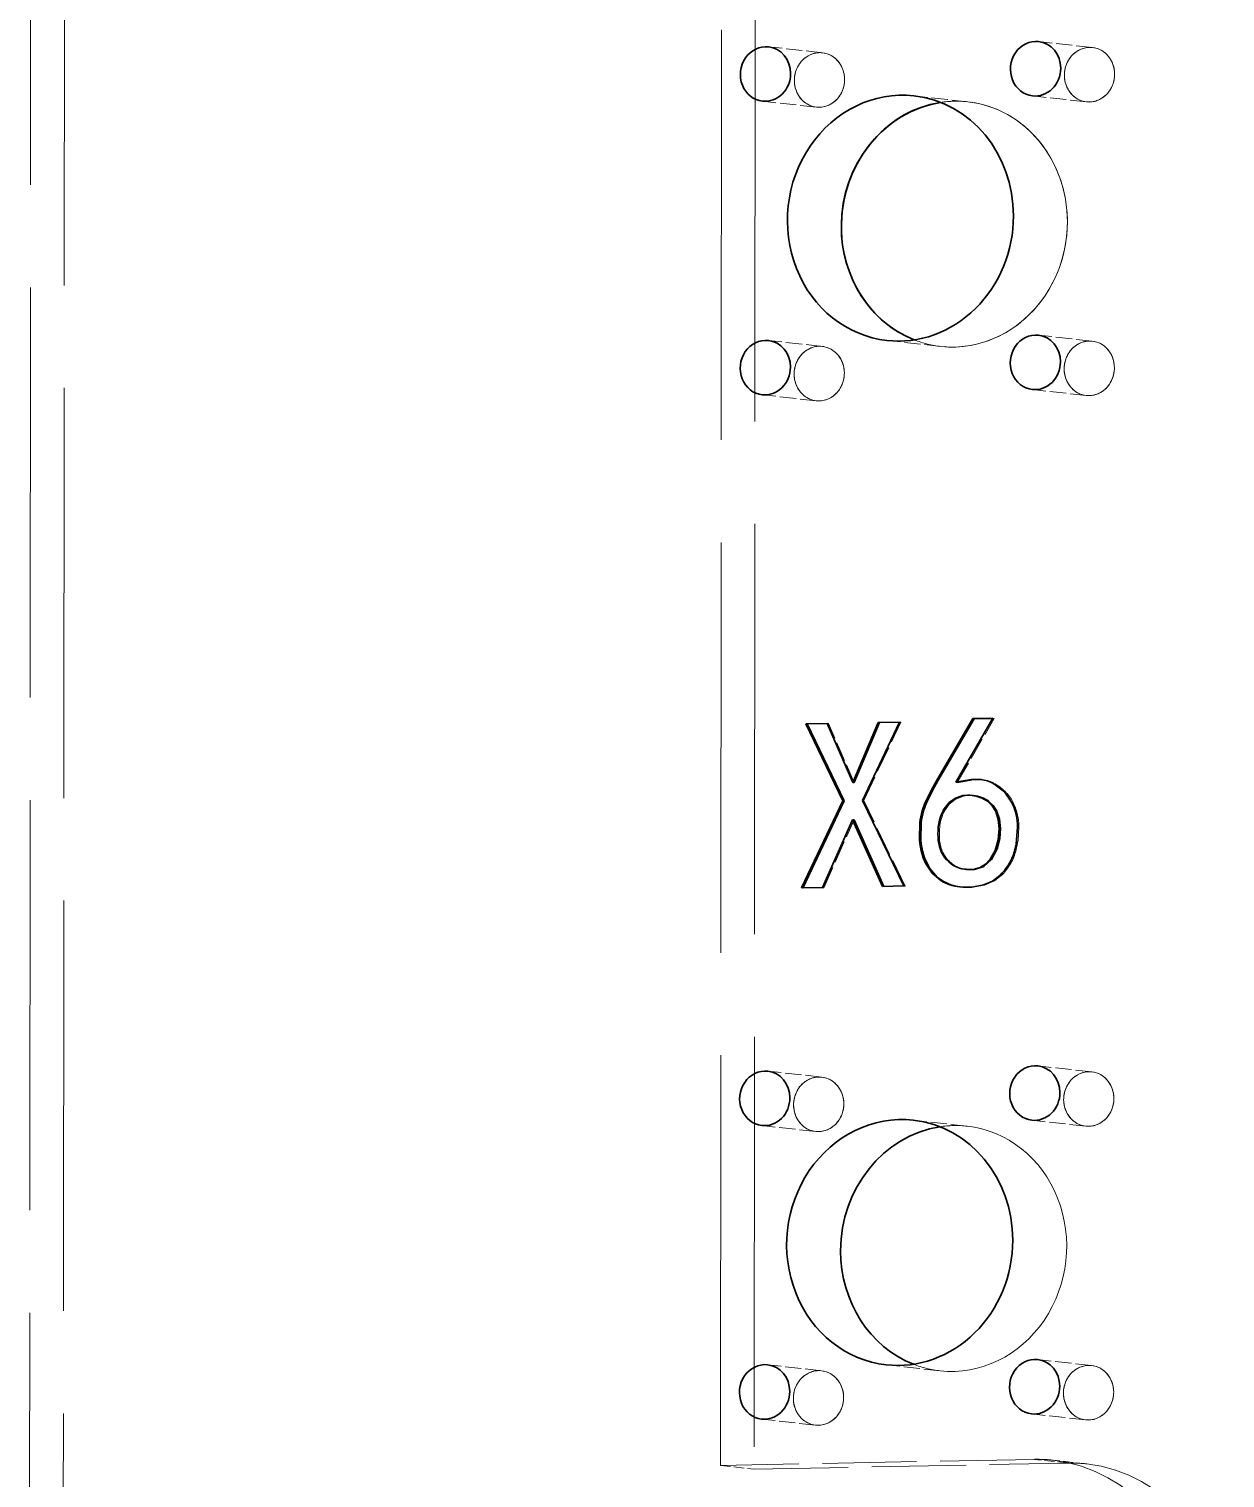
# Model space of a CAD drawing. Header units: millimetres. Extents: x -631 to 3210, y -446 to 2288.
# Drawn here: x 3006.46 to 3041.46, y 1125.84 to 1168.23 of the extents above; entities that cross this region are included whole.
import ezdxf

# ---------------------------------------------------------------- set-up
doc = ezdxf.new("R2010")
doc.units = ezdxf.units.MM
doc.linetypes.add('DASHED', pattern=[15, 12, -3])
doc.layers.get('0').update_dxf_attribs({"lineweight": 18})

msp = doc.modelspace()

# ---------------------------------------------------------------- linework, layer by layer
at = {"color": 7, "linetype": 'DASHED', "lineweight": 13}
for p, q in [((3006.567, 1250.673), (3006.459, 1100.84)), ((3006.567, 1250.673), (3006.459, 1100.84)), ((3007.445, 1100.731), (3007.553, 1250.564)), ((3007.445, 1100.731), (3007.553, 1250.564)), ((3026.692, 1126.208), (3026.722, 1168.86)), ((3026.692, 1126.208), (3026.722, 1168.86)), ((3027.709, 1168.751), (3027.678, 1126.098)), ((3027.709, 1168.751), (3027.678, 1126.098))]:
    msp.add_line(p, q, dxfattribs=at)
at = {"color": 7, "linetype": 'DASHED', "lineweight": 13, "ltscale": 0.039698}
for p, q in [((3029.679, 1167.535), (3028.101, 1167.71)), ((3029.679, 1167.535), (3028.101, 1167.71)), ((3037.581, 1167.69), (3036.003, 1167.864)), ((3037.581, 1167.69), (3036.003, 1167.864)), ((3033.935, 1166.1), (3032.357, 1166.275)), ((3033.935, 1166.1), (3032.357, 1166.275)), ((3037.405, 1166.099), (3035.827, 1166.274)), ((3037.405, 1166.099), (3035.827, 1166.274)), ((3029.503, 1165.945), (3027.925, 1166.119)), ((3029.503, 1165.945), (3027.925, 1166.119)), ((3029.673, 1158.945), (3028.095, 1159.119)), ((3029.673, 1158.945), (3028.095, 1159.119)), ((3033.143, 1158.944), (3031.565, 1159.118)), ((3033.143, 1158.944), (3031.565, 1159.118)), ((3037.575, 1159.099), (3035.997, 1159.274)), ((3037.575, 1159.099), (3035.997, 1159.274)), ((3029.497, 1157.354), (3027.919, 1157.529)), ((3029.497, 1157.354), (3027.919, 1157.529)), ((3037.399, 1157.509), (3035.821, 1157.683)), ((3037.399, 1157.509), (3035.821, 1157.683)), ((3037.56, 1137.723), (3035.981, 1137.898)), ((3037.56, 1137.723), (3035.981, 1137.898)), ((3029.657, 1137.569), (3028.079, 1137.743)), ((3029.657, 1137.569), (3028.079, 1137.743)), ((3029.482, 1135.978), (3027.903, 1136.153)), ((3029.482, 1135.978), (3027.903, 1136.153)), ((3033.913, 1136.134), (3032.335, 1136.308)), ((3033.913, 1136.134), (3032.335, 1136.308)), ((3037.384, 1136.133), (3035.805, 1136.307)), ((3037.384, 1136.133), (3035.805, 1136.307)), ((3037.554, 1129.133), (3035.975, 1129.307)), ((3037.554, 1129.133), (3035.975, 1129.307)), ((3029.651, 1128.978), (3028.073, 1129.153)), ((3029.651, 1128.978), (3028.073, 1129.153)), ((3033.122, 1128.977), (3031.543, 1129.152)), ((3033.122, 1128.977), (3031.543, 1129.152)), ((3037.378, 1127.542), (3035.799, 1127.717)), ((3037.378, 1127.542), (3035.799, 1127.717)), ((3029.475, 1127.388), (3027.897, 1127.562)), ((3029.475, 1127.388), (3027.897, 1127.562))]:
    msp.add_line(p, q, dxfattribs=at)
at = {"color": 7, "lineweight": 35, "ltscale": 0.047694}
for p, q in [((3030.563, 1146.19), (3031.313, 1147.944)), ((3030.563, 1146.19), (3031.313, 1147.944)), ((3031.352, 1147.94), (3030.603, 1146.186)), ((3031.352, 1147.94), (3030.603, 1146.186))]:
    msp.add_line(p, q, dxfattribs=at)
at = {"color": 7, "lineweight": 35, "ltscale": 0.063447}
msp.add_line((3031.932, 1147.956), (3030.847, 1145.663), dxfattribs=at)
msp.add_line((3031.932, 1147.956), (3030.847, 1145.663), dxfattribs=at)
at = {"color": 7, "linetype": 'DASHED', "lineweight": 13, "ltscale": 0.063447}
msp.add_line((3030.886, 1145.658), (3031.972, 1147.952), dxfattribs=at)
msp.add_line((3030.886, 1145.658), (3031.972, 1147.952), dxfattribs=at)
at = {"color": 7, "lineweight": 35, "ltscale": 0.015491}
for p, q in [((3031.313, 1147.944), (3031.932, 1147.956)), ((3031.313, 1147.944), (3031.932, 1147.956)), ((3032.058, 1143.161), (3031.438, 1143.149)), ((3032.058, 1143.161), (3031.438, 1143.149))]:
    msp.add_line(p, q, dxfattribs=at)
at = {"color": 7, "lineweight": 35, "ltscale": 0.000993338}
msp.add_line((3031.352, 1147.94), (3031.313, 1147.944), dxfattribs=at)
msp.add_line((3031.352, 1147.94), (3031.313, 1147.944), dxfattribs=at)
at = {"color": 7, "lineweight": 35, "ltscale": 0.014442}
msp.add_line((3031.93, 1147.951), (3031.352, 1147.94), dxfattribs=at)
msp.add_line((3031.93, 1147.951), (3031.352, 1147.94), dxfattribs=at)
at = {"color": 7, "linetype": 'DASHED', "lineweight": 13, "ltscale": 0.001047}
msp.add_line((3031.972, 1147.952), (3031.93, 1147.951), dxfattribs=at)
msp.add_line((3031.972, 1147.952), (3031.93, 1147.951), dxfattribs=at)
at = {"color": 7, "linetype": 'DASHED', "lineweight": 13, "ltscale": 0.000991737}
for p, q in [((3031.972, 1147.952), (3031.932, 1147.956)), ((3031.972, 1147.952), (3031.932, 1147.956)), ((3034.708, 1148.062), (3034.668, 1148.066)), ((3034.708, 1148.062), (3034.668, 1148.066)), ((3030.886, 1145.658), (3030.847, 1145.663)), ((3030.886, 1145.658), (3030.847, 1145.663)), ((3033.789, 1145.804), (3033.829, 1145.8)), ((3033.789, 1145.804), (3033.829, 1145.8)), ((3035.274, 1145.576), (3035.234, 1145.58)), ((3035.274, 1145.576), (3035.234, 1145.58)), ((3033.066, 1144.584), (3033.105, 1144.579)), ((3033.066, 1144.584), (3033.105, 1144.579)), ((3034.911, 1143.464), (3034.872, 1143.469)), ((3034.911, 1143.464), (3034.872, 1143.469)), ((3032.058, 1143.161), (3032.097, 1143.157)), ((3032.058, 1143.161), (3032.097, 1143.157)), ((3034.085, 1143.125), (3034.046, 1143.13)), ((3034.085, 1143.125), (3034.046, 1143.13))]:
    msp.add_line(p, q, dxfattribs=at)
at = {"color": 7, "lineweight": 35, "ltscale": 0.052572}
msp.add_line((3033.015, 1146.238), (3034.075, 1148.055), dxfattribs=at)
msp.add_line((3033.015, 1146.238), (3034.075, 1148.055), dxfattribs=at)
at = {"color": 7, "lineweight": 35, "ltscale": 0.052571}
msp.add_line((3034.114, 1148.05), (3033.055, 1146.234), dxfattribs=at)
msp.add_line((3034.114, 1148.05), (3033.055, 1146.234), dxfattribs=at)
at = {"color": 7, "lineweight": 35, "ltscale": 0.054121}
msp.add_line((3034.668, 1148.066), (3033.583, 1146.193), dxfattribs=at)
msp.add_line((3034.668, 1148.066), (3033.583, 1146.193), dxfattribs=at)
at = {"color": 7, "linetype": 'DASHED', "lineweight": 13, "ltscale": 0.05412}
msp.add_line((3033.622, 1146.189), (3034.708, 1148.062), dxfattribs=at)
msp.add_line((3033.622, 1146.189), (3034.708, 1148.062), dxfattribs=at)
at = {"color": 7, "lineweight": 35, "ltscale": 0.014844}
msp.add_line((3034.075, 1148.055), (3034.668, 1148.066), dxfattribs=at)
msp.add_line((3034.075, 1148.055), (3034.668, 1148.066), dxfattribs=at)
at = {"color": 7, "lineweight": 35, "ltscale": 0.000991821}
msp.add_line((3034.114, 1148.05), (3034.075, 1148.055), dxfattribs=at)
msp.add_line((3034.114, 1148.05), (3034.075, 1148.055), dxfattribs=at)
at = {"color": 7, "lineweight": 35, "ltscale": 0.013783}
msp.add_line((3034.665, 1148.061), (3034.114, 1148.05), dxfattribs=at)
msp.add_line((3034.665, 1148.061), (3034.114, 1148.05), dxfattribs=at)
at = {"color": 7, "linetype": 'DASHED', "lineweight": 13, "ltscale": 0.001061}
msp.add_line((3034.708, 1148.062), (3034.665, 1148.061), dxfattribs=at)
msp.add_line((3034.708, 1148.062), (3034.665, 1148.061), dxfattribs=at)
at = {"color": 7, "lineweight": 35, "ltscale": 0.015489}
for p, q in [((3029.196, 1147.903), (3029.816, 1147.915)), ((3029.196, 1147.903), (3029.816, 1147.915)), ((3029.683, 1143.115), (3029.064, 1143.102)), ((3029.683, 1143.115), (3029.064, 1143.102))]:
    msp.add_line(p, q, dxfattribs=at)
at = {"color": 7, "lineweight": 35, "ltscale": 0.062455}
msp.add_line((3030.279, 1145.651), (3029.196, 1147.903), dxfattribs=at)
msp.add_line((3030.279, 1145.651), (3029.196, 1147.903), dxfattribs=at)
at = {"color": 7, "lineweight": 35, "ltscale": 0.000991737}
for p, q in [((3029.236, 1147.899), (3029.196, 1147.903)), ((3029.236, 1147.899), (3029.196, 1147.903)), ((3032.653, 1145.53), (3032.693, 1145.525)), ((3032.653, 1145.53), (3032.693, 1145.525)), ((3030.602, 1145.091), (3030.562, 1145.096)), ((3030.602, 1145.091), (3030.562, 1145.096))]:
    msp.add_line(p, q, dxfattribs=at)
at = {"color": 7, "lineweight": 35, "ltscale": 0.014558}
msp.add_line((3029.818, 1147.91), (3029.236, 1147.899), dxfattribs=at)
msp.add_line((3029.818, 1147.91), (3029.236, 1147.899), dxfattribs=at)
at = {"color": 7, "lineweight": 35, "ltscale": 0.062456}
msp.add_line((3029.236, 1147.899), (3030.318, 1145.647), dxfattribs=at)
msp.add_line((3029.236, 1147.899), (3030.318, 1145.647), dxfattribs=at)
at = {"color": 7, "lineweight": 35, "ltscale": 0.046998}
msp.add_line((3029.816, 1147.915), (3030.563, 1146.19), dxfattribs=at)
msp.add_line((3029.816, 1147.915), (3030.563, 1146.19), dxfattribs=at)
at = {"color": 7, "linetype": 'DASHED', "lineweight": 13, "ltscale": 0.000993254}
for p, q in [((3029.855, 1147.911), (3029.816, 1147.915)), ((3029.855, 1147.911), (3029.816, 1147.915)), ((3034.729, 1146.148), (3034.69, 1146.152)), ((3034.729, 1146.148), (3034.69, 1146.152)), ((3033.216, 1145.375), (3033.256, 1145.37)), ((3033.216, 1145.375), (3033.256, 1145.37)), ((3035.428, 1144.877), (3035.389, 1144.882)), ((3035.428, 1144.877), (3035.389, 1144.882)), ((3035.328, 1144.144), (3035.289, 1144.149)), ((3035.328, 1144.144), (3035.289, 1144.149)), ((3029.103, 1143.098), (3029.064, 1143.102)), ((3029.103, 1143.098), (3029.064, 1143.102)), ((3029.723, 1143.11), (3029.683, 1143.115)), ((3029.723, 1143.11), (3029.683, 1143.115)), ((3031.478, 1143.145), (3031.438, 1143.149)), ((3031.478, 1143.145), (3031.438, 1143.149))]:
    msp.add_line(p, q, dxfattribs=at)
at = {"color": 7, "linetype": 'DASHED', "lineweight": 13, "ltscale": 0.000932492}
msp.add_line((3029.855, 1147.911), (3029.818, 1147.91), dxfattribs=at)
msp.add_line((3029.855, 1147.911), (3029.818, 1147.91), dxfattribs=at)
at = {"color": 7, "linetype": 'DASHED', "lineweight": 13, "ltscale": 0.046998}
msp.add_line((3030.603, 1146.186), (3029.855, 1147.911), dxfattribs=at)
msp.add_line((3030.603, 1146.186), (3029.855, 1147.911), dxfattribs=at)
at = {"color": 7, "linetype": 'DASHED', "lineweight": 13, "ltscale": 0.001076}
msp.add_line((3034.354, 1146.27), (3034.311, 1146.275), dxfattribs=at)
msp.add_line((3034.354, 1146.27), (3034.311, 1146.275), dxfattribs=at)
at = {"color": 7, "linetype": 'DASHED', "lineweight": 13, "ltscale": 0.000455492}
msp.add_line((3034.354, 1146.27), (3034.336, 1146.272), dxfattribs=at)
msp.add_line((3034.354, 1146.27), (3034.336, 1146.272), dxfattribs=at)
at = {"color": 7, "lineweight": 35, "ltscale": 0.000993254}
for p, q in [((3030.603, 1146.186), (3030.563, 1146.19)), ((3030.603, 1146.186), (3030.563, 1146.19)), ((3033.055, 1146.234), (3033.015, 1146.238)), ((3033.055, 1146.234), (3033.015, 1146.238)), ((3033.622, 1146.189), (3033.583, 1146.193)), ((3033.622, 1146.189), (3033.583, 1146.193)), ((3030.318, 1145.647), (3030.279, 1145.651)), ((3030.318, 1145.647), (3030.279, 1145.651)), ((3032.563, 1144.821), (3032.524, 1144.826)), ((3032.563, 1144.821), (3032.524, 1144.826)), ((3033.942, 1143.647), (3033.982, 1143.642)), ((3033.942, 1143.647), (3033.982, 1143.642))]:
    msp.add_line(p, q, dxfattribs=at)
at = {"color": 7, "lineweight": 35, "ltscale": 0.070593}
for p, q in [((3029.064, 1143.102), (3030.279, 1145.651)), ((3029.064, 1143.102), (3030.279, 1145.651)), ((3030.318, 1145.647), (3029.103, 1143.098)), ((3030.318, 1145.647), (3029.103, 1143.098))]:
    msp.add_line(p, q, dxfattribs=at)
at = {"color": 7, "lineweight": 35, "ltscale": 0.069485}
msp.add_line((3030.847, 1145.663), (3032.058, 1143.161), dxfattribs=at)
msp.add_line((3030.847, 1145.663), (3032.058, 1143.161), dxfattribs=at)
at = {"color": 7, "linetype": 'DASHED', "lineweight": 13, "ltscale": 0.069485}
msp.add_line((3032.097, 1143.157), (3030.886, 1145.658), dxfattribs=at)
msp.add_line((3032.097, 1143.157), (3030.886, 1145.658), dxfattribs=at)
at = {"color": 7, "lineweight": 35, "ltscale": 0.000954919}
msp.add_line((3034.098, 1145.803), (3034.06, 1145.807), dxfattribs=at)
msp.add_line((3034.098, 1145.803), (3034.06, 1145.807), dxfattribs=at)
at = {"color": 7, "lineweight": 13, "ltscale": 0.000993254}
for p, q in [((3034.505, 1145.641), (3034.545, 1145.636)), ((3034.505, 1145.641), (3034.545, 1145.636)), ((3034.847, 1144.843), (3034.886, 1144.839)), ((3034.847, 1144.843), (3034.886, 1144.839)), ((3033.182, 1143.318), (3033.142, 1143.322)), ((3033.182, 1143.318), (3033.142, 1143.322))]:
    msp.add_line(p, q, dxfattribs=at)
at = {"color": 7, "lineweight": 35, "ltscale": 0.054188}
msp.add_line((3030.562, 1145.096), (3029.683, 1143.115), dxfattribs=at)
msp.add_line((3030.562, 1145.096), (3029.683, 1143.115), dxfattribs=at)
at = {"color": 7, "linetype": 'DASHED', "lineweight": 13, "ltscale": 0.054187}
msp.add_line((3029.723, 1143.11), (3030.602, 1145.091), dxfattribs=at)
msp.add_line((3029.723, 1143.11), (3030.602, 1145.091), dxfattribs=at)
at = {"color": 7, "lineweight": 35, "ltscale": 0.053374}
msp.add_line((3031.438, 1143.149), (3030.562, 1145.096), dxfattribs=at)
msp.add_line((3031.438, 1143.149), (3030.562, 1145.096), dxfattribs=at)
at = {"color": 7, "lineweight": 35, "ltscale": 0.053375}
msp.add_line((3030.602, 1145.091), (3031.478, 1143.145), dxfattribs=at)
msp.add_line((3030.602, 1145.091), (3031.478, 1143.145), dxfattribs=at)
at = {"color": 7, "lineweight": 13, "ltscale": 0.000991737}
for p, q in [((3032.666, 1143.981), (3032.626, 1143.986)), ((3032.666, 1143.981), (3032.626, 1143.986)), ((3034.587, 1143.941), (3034.626, 1143.937)), ((3034.587, 1143.941), (3034.626, 1143.937))]:
    msp.add_line(p, q, dxfattribs=at)
at = {"color": 7, "lineweight": 35, "ltscale": 0.001033}
msp.add_line((3033.874, 1143.647), (3033.833, 1143.652), dxfattribs=at)
msp.add_line((3033.874, 1143.647), (3033.833, 1143.652), dxfattribs=at)
at = {"color": 7, "linetype": 'DASHED', "lineweight": 13, "ltscale": 0.015489}
for p, q in [((3029.103, 1143.098), (3029.723, 1143.11)), ((3029.103, 1143.098), (3029.723, 1143.11)), ((3031.478, 1143.145), (3032.097, 1143.157)), ((3031.478, 1143.145), (3032.097, 1143.157))]:
    msp.add_line(p, q, dxfattribs=at)
at = {"color": 7, "linetype": 'DASHED', "lineweight": 13, "ltscale": 0.000827529}
msp.add_line((3033.729, 1143.132), (3033.696, 1143.135), dxfattribs=at)
msp.add_line((3033.729, 1143.132), (3033.696, 1143.135), dxfattribs=at)
at = {"color": 7, "linetype": 'DASHED', "lineweight": 13, "ltscale": 0.000594582}
msp.add_line((3033.705, 1143.134), (3033.729, 1143.132), dxfattribs=at)
msp.add_line((3033.705, 1143.134), (3033.729, 1143.132), dxfattribs=at)
at = {"color": 7, "linetype": 'DASHED', "lineweight": 13, "ltscale": 0.22976}
for p, q in [((3035.88, 1126.387), (3026.692, 1126.208)), ((3035.88, 1126.387), (3026.692, 1126.208)), ((3027.678, 1126.098), (3036.867, 1126.278)), ((3027.678, 1126.098), (3036.867, 1126.278))]:
    msp.add_line(p, q, dxfattribs=at)
at = {"color": 7, "linetype": 'DASHED', "lineweight": 13, "ltscale": 0.024812}
for p, q in [((3036.867, 1126.278), (3035.88, 1126.387)), ((3036.867, 1126.278), (3035.88, 1126.387)), ((3037.413, 1126.253), (3036.426, 1126.362)), ((3037.413, 1126.253), (3036.426, 1126.362)), ((3026.692, 1126.208), (3027.678, 1126.098)), ((3026.692, 1126.208), (3027.678, 1126.098))]:
    msp.add_line(p, q, dxfattribs=at)
at = {"color": 7, "lineweight": 35}
for points in [[(3033.583, 1146.193), (3034.032, 1146.276), (3034.311, 1146.275)], [(3033.583, 1146.193), (3034.032, 1146.276), (3034.311, 1146.275)], [(3034.336, 1146.272), (3034.108, 1146.274), (3033.622, 1146.189)], [(3034.336, 1146.272), (3034.108, 1146.274), (3033.622, 1146.189)], [(3034.69, 1146.152), (3035.003, 1145.91), (3035.234, 1145.58)], [(3034.69, 1146.152), (3035.003, 1145.91), (3035.234, 1145.58)], [(3033.789, 1145.804), (3033.573, 1145.728), (3033.389, 1145.604), (3033.216, 1145.375)], [(3033.789, 1145.804), (3033.573, 1145.728), (3033.389, 1145.604), (3033.216, 1145.375)], [(3034.847, 1144.843), (3034.824, 1145.106), (3034.753, 1145.338), (3034.647, 1145.507), (3034.505, 1145.641)], [(3034.847, 1144.843), (3034.824, 1145.106), (3034.753, 1145.338), (3034.647, 1145.507), (3034.505, 1145.641)], [(3034.545, 1145.636), (3034.674, 1145.518), (3034.774, 1145.37), (3034.862, 1145.114), (3034.886, 1144.839)], [(3034.545, 1145.636), (3034.674, 1145.518), (3034.774, 1145.37), (3034.862, 1145.114), (3034.886, 1144.839)], [(3034.587, 1143.941), (3034.732, 1144.197), (3034.819, 1144.506), (3034.847, 1144.843)], [(3034.587, 1143.941), (3034.732, 1144.197), (3034.819, 1144.506), (3034.847, 1144.843)], [(3034.886, 1144.839), (3034.866, 1144.55), (3034.801, 1144.27), (3034.626, 1143.937)], [(3034.886, 1144.839), (3034.866, 1144.55), (3034.801, 1144.27), (3034.626, 1143.937)], [(3035.389, 1144.882), (3035.349, 1144.388), (3035.289, 1144.149)], [(3035.389, 1144.882), (3035.349, 1144.388), (3035.289, 1144.149)], [(3033.142, 1143.322), (3032.885, 1143.539), (3032.696, 1143.824), (3032.626, 1143.986)], [(3033.142, 1143.322), (3032.885, 1143.539), (3032.696, 1143.824), (3032.626, 1143.986)], [(3032.666, 1143.981), (3032.817, 1143.675), (3033.04, 1143.422), (3033.182, 1143.318)], [(3032.666, 1143.981), (3032.817, 1143.675), (3033.04, 1143.422), (3033.182, 1143.318)], [(3033.942, 1143.647), (3034.126, 1143.651), (3034.296, 1143.7), (3034.452, 1143.799), (3034.587, 1143.941)], [(3033.942, 1143.647), (3034.126, 1143.651), (3034.296, 1143.7), (3034.452, 1143.799), (3034.587, 1143.941)], [(3034.626, 1143.937), (3034.404, 1143.732), (3034.127, 1143.642), (3033.982, 1143.642)], [(3034.626, 1143.937), (3034.404, 1143.732), (3034.127, 1143.642), (3033.982, 1143.642)], [(3034.872, 1143.469), (3034.65, 1143.299), (3034.4, 1143.19), (3034.046, 1143.13)], [(3034.872, 1143.469), (3034.65, 1143.299), (3034.4, 1143.19), (3034.046, 1143.13)]]:
    msp.add_lwpolyline(points, dxfattribs=at)
at = {"color": 7, "linetype": 'DASHED', "lineweight": 13}
for points in [[(3033.256, 1145.37), (3033.385, 1145.557), (3033.559, 1145.694), (3033.829, 1145.8)], [(3033.256, 1145.37), (3033.385, 1145.557), (3033.559, 1145.694), (3033.829, 1145.8)], [(3035.328, 1144.144), (3035.406, 1144.504), (3035.428, 1144.877)], [(3035.328, 1144.144), (3035.406, 1144.504), (3035.428, 1144.877)], [(3034.085, 1143.125), (3034.422, 1143.18), (3034.715, 1143.31), (3034.911, 1143.464)], [(3034.085, 1143.125), (3034.422, 1143.18), (3034.715, 1143.31), (3034.911, 1143.464)]]:
    msp.add_lwpolyline(points, dxfattribs=at)
at = {"color": 7, "lineweight": 35}
for centre, radius, start, end in [((3034.227, 1145.365), 0.913, 59.5762, 84.7473), ((3034.227, 1145.365), 0.913, 59.5762, 84.7473), ((3043.58, 1140.384), 12.078, 151.0087, 154.7835), ((3043.58, 1140.384), 12.078, 151.0087, 154.7835), ((3043.645, 1140.367), 12.107, 151.0148, 154.7806), ((3043.645, 1140.367), 12.107, 151.0148, 154.7806), ((3034.461, 1144.834), 1.937, 158.9691, 180.2625), ((3034.461, 1144.834), 1.937, 158.9691, 180.2625), ((3034.452, 1144.839), 1.889, 158.6867, 180.5341), ((3034.452, 1144.839), 1.889, 158.6867, 180.5341), ((3033.938, 1144.668), 1.146, 83.8674, 97.4666), ((3033.938, 1144.668), 1.146, 83.8674, 97.4666), ((3033.971, 1144.888), 0.923, 54.6299, 84.4612), ((3033.971, 1144.888), 0.923, 54.6299, 84.4612), ((3034.012, 1144.887), 0.92, 54.5794, 84.6241), ((3034.012, 1144.887), 0.92, 54.5794, 84.6241), ((3033.78, 1144.892), 1.609, 359.6295, 25.3118), ((3033.78, 1144.892), 1.609, 359.6295, 25.3118), ((3034.513, 1144.716), 1.454, 153.0604, 185.224), ((3034.513, 1144.716), 1.454, 153.0604, 185.224), ((3034.395, 1144.625), 1.881, 173.8929, 199.8849), ((3034.395, 1144.625), 1.881, 173.8929, 199.8849), ((3034.433, 1144.621), 1.88, 173.8821, 199.8924), ((3034.433, 1144.621), 1.88, 173.8821, 199.8924), ((3034.017, 1144.565), 0.951, 178.897, 223.1217), ((3034.017, 1144.565), 0.951, 178.897, 223.1217), ((3033.75, 1144.623), 1.61, 314.1573, 342.8488), ((3033.75, 1144.623), 1.61, 314.1573, 342.8488), ((3033.928, 1144.456), 0.81, 221.7898, 263.243), ((3033.928, 1144.456), 0.81, 221.7898, 263.243), ((3033.814, 1144.4), 1.27, 238.0659, 264.6852), ((3033.814, 1144.4), 1.27, 238.0659, 264.6852), ((3033.844, 1144.371), 1.244, 237.8291, 263.6039), ((3033.844, 1144.371), 1.244, 237.8291, 263.6039), ((3033.925, 1144.495), 0.848, 263.7469, 271.1841), ((3033.925, 1144.495), 0.848, 263.7469, 271.1841), ((3033.965, 1144.484), 0.841, 263.7432, 271.1241), ((3033.965, 1144.484), 0.841, 263.7432, 271.1241), ((3033.901, 1145.255), 2.13, 264.4715, 273.8835), ((3033.901, 1145.255), 2.13, 264.4715, 273.8835)]:
    msp.add_arc(centre, radius, start, end, dxfattribs=at)
at = {"color": 7, "linetype": 'DASHED', "lineweight": 13}
for centre, radius, start, end in [((3034.268, 1145.364), 0.91, 59.5392, 84.5908), ((3034.268, 1145.364), 0.91, 59.5392, 84.5908), ((3033.977, 1144.672), 1.137, 83.8842, 97.5073), ((3033.977, 1144.672), 1.137, 83.8842, 97.5073), ((3033.82, 1144.888), 1.608, 359.624, 25.3163), ((3033.82, 1144.888), 1.608, 359.624, 25.3163), ((3034.554, 1144.711), 1.455, 153.0858, 185.2097), ((3034.554, 1144.711), 1.455, 153.0858, 185.2097), ((3034.057, 1144.561), 0.952, 178.9017, 223.105), ((3034.057, 1144.561), 0.952, 178.9017, 223.105), ((3033.79, 1144.619), 1.61, 314.1527, 342.8521), ((3033.79, 1144.619), 1.61, 314.1527, 342.8521), ((3033.966, 1144.45), 0.808, 221.7578, 263.4095), ((3033.966, 1144.45), 0.808, 221.7578, 263.4095), ((3033.942, 1145.241), 2.12, 264.2323, 273.8666), ((3033.942, 1145.241), 2.12, 264.2323, 273.8666), ((3035.963, 1122.171), 4.217, 83.6922, 91.1233), ((3035.963, 1122.171), 4.217, 83.6922, 91.1233), ((3036.949, 1122.062), 4.217, 83.6919, 91.1233), ((3036.949, 1122.062), 4.217, 83.6919, 91.1233)]:
    msp.add_arc(centre, radius, start, end, dxfattribs=at)
at = {"color": 7, "lineweight": 35}
for centre, major_axis, start_param, end_param in [((3035.915, 1167.069), (-0.088, -0.795), 3.141567, 6.28316), ((3035.915, 1167.069), (-0.088, -0.795), 3.141567, 6.28316), ((3028.013, 1166.915), (-0.088, -0.795), 3.141567, 6.28316), ((3028.013, 1166.915), (-0.088, -0.795), 3.141567, 6.28316), ((3028.013, 1166.915), (-0.088, -0.795), 1.689967, 3.141567), ((3028.013, 1166.915), (-0.088, -0.795), 1.689967, 3.141567), ((3035.915, 1167.069), (-0.088, -0.795), 1.689967, 3.141567), ((3035.915, 1167.069), (-0.088, -0.795), 1.689967, 3.141567), ((3035.915, 1167.069), (-0.088, -0.795), 6.28316, 7.973152), ((3035.915, 1167.069), (-0.088, -0.795), 6.28316, 7.973152), ((3028.013, 1166.915), (-0.088, -0.795), 6.28316, 7.973152), ((3028.013, 1166.915), (-0.088, -0.795), 6.28316, 7.973152), ((3031.961, 1162.697), (-0.396, -3.578), 3.141567, 6.28316), ((3031.961, 1162.697), (-0.396, -3.578), 3.141567, 6.28316), ((3031.961, 1162.697), (-0.396, -3.578), 1.689967, 3.141567), ((3031.961, 1162.697), (-0.396, -3.578), 1.689967, 3.141567), ((3033.539, 1162.522), (0.396, 3.578), 0.242481, 2.899019), ((3033.539, 1162.522), (0.396, 3.578), 0.242481, 1.689967), ((3033.539, 1162.522), (0.396, 3.578), 1.689967, 2.899019), ((3031.961, 1162.697), (-0.396, -3.578), 6.28316, 7.973152), ((3031.961, 1162.697), (-0.396, -3.578), 6.28316, 7.973152), ((3028.007, 1158.324), (-0.088, -0.795), 3.141567, 6.28316), ((3028.007, 1158.324), (-0.088, -0.795), 3.141567, 6.28316), ((3028.007, 1158.324), (-0.088, -0.795), 1.689967, 3.141567), ((3028.007, 1158.324), (-0.088, -0.795), 1.689967, 3.141567), ((3035.909, 1158.479), (-0.088, -0.795), 3.141567, 6.28316), ((3035.909, 1158.479), (-0.088, -0.795), 3.141567, 6.28316), ((3035.909, 1158.479), (-0.088, -0.795), 1.689967, 3.141567), ((3035.909, 1158.479), (-0.088, -0.795), 1.689967, 3.141567), ((3028.007, 1158.324), (-0.088, -0.795), 6.28316, 7.973152), ((3028.007, 1158.324), (-0.088, -0.795), 6.28316, 7.973152), ((3035.909, 1158.479), (-0.088, -0.795), 6.28316, 7.973152), ((3035.909, 1158.479), (-0.088, -0.795), 6.28316, 7.973152), ((3027.991, 1136.948), (-0.088, -0.795), 3.141567, 6.28316), ((3027.991, 1136.948), (-0.088, -0.795), 3.141567, 6.28316), ((3035.893, 1137.102), (-0.088, -0.795), 3.141567, 6.28316), ((3035.893, 1137.102), (-0.088, -0.795), 3.141567, 6.28316), ((3035.893, 1137.102), (-0.088, -0.795), 1.689967, 3.141567), ((3035.893, 1137.102), (-0.088, -0.795), 1.689967, 3.141567), ((3027.991, 1136.948), (-0.088, -0.795), 1.689967, 3.141567), ((3027.991, 1136.948), (-0.088, -0.795), 1.689967, 3.141567), ((3027.991, 1136.948), (-0.088, -0.795), 6.28316, 7.973152), ((3027.991, 1136.948), (-0.088, -0.795), 6.28316, 7.973152), ((3035.893, 1137.102), (-0.088, -0.795), 6.28316, 7.973152), ((3035.893, 1137.102), (-0.088, -0.795), 6.28316, 7.973152), ((3031.939, 1132.73), (-0.396, -3.578), 3.141567, 6.28316), ((3031.939, 1132.73), (-0.396, -3.578), 3.141567, 6.28316), ((3033.518, 1132.555), (0.396, 3.578), 0.242481, 1.689967), ((3033.518, 1132.555), (0.396, 3.578), 0.242481, 1.689967), ((3031.939, 1132.73), (-0.396, -3.578), 1.689967, 3.141567), ((3031.939, 1132.73), (-0.396, -3.578), 1.689967, 3.141567), ((3031.939, 1132.73), (-0.396, -3.578), 6.28316, 7.973152), ((3031.939, 1132.73), (-0.396, -3.578), 6.28316, 7.973152), ((3033.518, 1132.555), (0.396, 3.578), 1.689967, 2.899019), ((3033.518, 1132.555), (0.396, 3.578), 1.689967, 2.899019), ((3035.887, 1128.512), (-0.088, -0.795), 3.141567, 6.28316), ((3035.887, 1128.512), (-0.088, -0.795), 3.141567, 6.28316), ((3035.887, 1128.512), (-0.088, -0.795), 1.689967, 3.141567), ((3035.887, 1128.512), (-0.088, -0.795), 1.689967, 3.141567), ((3027.985, 1128.358), (-0.088, -0.795), 3.141567, 6.28316), ((3027.985, 1128.358), (-0.088, -0.795), 3.141567, 6.28316), ((3027.985, 1128.358), (-0.088, -0.795), 1.689967, 3.141567), ((3027.985, 1128.358), (-0.088, -0.795), 1.689967, 3.141567), ((3035.887, 1128.512), (-0.088, -0.795), 6.28316, 7.973152), ((3035.887, 1128.512), (-0.088, -0.795), 6.28316, 7.973152), ((3027.985, 1128.358), (-0.088, -0.795), 6.28316, 7.973152), ((3027.985, 1128.358), (-0.088, -0.795), 6.28316, 7.973152)]:
    msp.add_ellipse(centre, major_axis=major_axis, ratio=0.917827, start_param=start_param, end_param=end_param, dxfattribs=at)
at = {"color": 7, "linetype": 'DASHED', "lineweight": 13}
for centre, major_axis, ratio, start_param, end_param in [((3029.591, 1166.74), (0.088, 0.795), 0.917827, 6.28316, 9.424753), ((3029.591, 1166.74), (0.088, 0.795), 0.917827, 6.28316, 7.973152), ((3029.591, 1166.74), (0.088, 0.795), 0.917827, 3.141567, 6.28316), ((3029.591, 1166.74), (0.088, 0.795), 0.917827, 4.831559, 6.28316), ((3037.493, 1166.894), (0.088, 0.795), 0.917827, 6.28316, 9.424753), ((3037.493, 1166.894), (0.088, 0.795), 0.917827, 6.28316, 7.973152), ((3037.493, 1166.894), (0.088, 0.795), 0.917827, 3.141567, 6.28316), ((3037.493, 1166.894), (0.088, 0.795), 0.917827, 4.831559, 6.28316), ((3029.591, 1166.74), (0.088, 0.795), 0.917827, 1.689967, 3.141567), ((3029.591, 1166.74), (0.088, 0.795), 0.917827, 3.141567, 4.831559), ((3037.493, 1166.894), (0.088, 0.795), 0.917827, 1.689967, 3.141567), ((3037.493, 1166.894), (0.088, 0.795), 0.917827, 3.141567, 4.831559), ((3033.539, 1162.522), (0.396, 3.578), 0.917827, 6.28316, 6.525667), ((3033.539, 1162.522), (0.396, 3.578), 0.917827, 6.28316, 6.525667), ((3033.539, 1162.522), (0.396, 3.578), 0.917827, 3.141567, 6.28316), ((3033.539, 1162.522), (0.396, 3.578), 0.917827, 4.831559, 6.28316), ((3033.539, 1162.522), (0.396, 3.578), 0.917827, 3.141567, 4.831559), ((3029.585, 1158.15), (0.088, 0.795), 0.917827, 6.28316, 9.424753), ((3029.585, 1158.15), (0.088, 0.795), 0.917827, 6.28316, 7.973152), ((3033.539, 1162.522), (0.396, 3.578), 0.917827, 2.899019, 3.141567), ((3033.539, 1162.522), (0.396, 3.578), 0.917827, 2.899019, 3.141567), ((3037.487, 1158.304), (0.088, 0.795), 0.917827, 6.28316, 9.424753), ((3037.487, 1158.304), (0.088, 0.795), 0.917827, 6.28316, 7.973152), ((3037.487, 1158.304), (0.088, 0.795), 0.917827, 3.141567, 6.28316), ((3037.487, 1158.304), (0.088, 0.795), 0.917827, 4.831559, 6.28316), ((3029.585, 1158.15), (0.088, 0.795), 0.917827, 3.141567, 6.28316), ((3029.585, 1158.15), (0.088, 0.795), 0.917827, 4.831559, 6.28316), ((3029.585, 1158.15), (0.088, 0.795), 0.917827, 1.689967, 3.141567), ((3029.585, 1158.15), (0.088, 0.795), 0.917827, 3.141567, 4.831559), ((3037.487, 1158.304), (0.088, 0.795), 0.917827, 1.689967, 3.141567), ((3037.487, 1158.304), (0.088, 0.795), 0.917827, 3.141567, 4.831559), ((3024.812, 1141.172), (10.479, 4.364), 0.309625, 0.012178, 0.223997), ((3024.812, 1141.172), (10.479, 4.364), 0.309625, 0.012178, 0.223997), ((3029.569, 1136.773), (0.088, 0.795), 0.917827, 6.28316, 9.424753), ((3029.569, 1136.773), (0.088, 0.795), 0.917827, 6.28316, 7.973152), ((3029.569, 1136.773), (0.088, 0.795), 0.917827, 3.141567, 6.28316), ((3029.569, 1136.773), (0.088, 0.795), 0.917827, 4.831559, 6.28316), ((3037.472, 1136.928), (0.088, 0.795), 0.917827, 6.28316, 9.424753), ((3037.472, 1136.928), (0.088, 0.795), 0.917827, 6.28316, 7.973152), ((3037.472, 1136.928), (0.088, 0.795), 0.917827, 3.141567, 6.28316), ((3037.472, 1136.928), (0.088, 0.795), 0.917827, 4.831559, 6.28316), ((3037.472, 1136.928), (0.088, 0.795), 0.917827, 3.141567, 4.831559), ((3029.569, 1136.773), (0.088, 0.795), 0.917827, 1.689967, 3.141567), ((3029.569, 1136.773), (0.088, 0.795), 0.917827, 3.141567, 4.831559), ((3037.472, 1136.928), (0.088, 0.795), 0.917827, 1.689967, 3.141567), ((3033.518, 1132.555), (0.396, 3.578), 0.917827, 6.28316, 6.525667), ((3033.518, 1132.555), (0.396, 3.578), 0.917827, 6.28316, 6.525667), ((3033.518, 1132.555), (0.396, 3.578), 0.917827, 3.141567, 6.28316), ((3033.518, 1132.555), (0.396, 3.578), 0.917827, 3.141567, 6.28316), ((3029.563, 1128.183), (0.088, 0.795), 0.917827, 6.28316, 9.424753), ((3029.563, 1128.183), (0.088, 0.795), 0.917827, 6.28316, 7.973152), ((3029.563, 1128.183), (0.088, 0.795), 0.917827, 3.141567, 6.28316), ((3029.563, 1128.183), (0.088, 0.795), 0.917827, 4.831559, 6.28316), ((3033.518, 1132.555), (0.396, 3.578), 0.917827, 2.899019, 3.141567), ((3033.518, 1132.555), (0.396, 3.578), 0.917827, 2.899019, 3.141567), ((3037.466, 1128.337), (0.088, 0.795), 0.917827, 6.28316, 9.424753), ((3037.466, 1128.337), (0.088, 0.795), 0.917827, 6.28316, 7.973152), ((3037.466, 1128.337), (0.088, 0.795), 0.917827, 3.141567, 6.28316), ((3037.466, 1128.337), (0.088, 0.795), 0.917827, 4.831559, 6.28316), ((3029.563, 1128.183), (0.088, 0.795), 0.917827, 1.689967, 3.141567), ((3029.563, 1128.183), (0.088, 0.795), 0.917827, 3.141567, 4.831559), ((3037.466, 1128.337), (0.088, 0.795), 0.917827, 1.689967, 3.141567), ((3037.466, 1128.337), (0.088, 0.795), 0.917827, 3.141567, 4.831559), ((3035.877, 1121.393), (-0.55, -4.97), 0.917827, 1.689967, 3.141638), ((3035.877, 1121.393), (-0.55, -4.97), 0.917827, 1.689967, 3.141638), ((3036.863, 1121.284), (-0.55, -4.97), 0.917827, 1.689967, 3.141639), ((3036.863, 1121.284), (-0.55, -4.97), 0.917827, 1.689967, 3.141639)]:
    msp.add_ellipse(centre, major_axis=major_axis, ratio=ratio, start_param=start_param, end_param=end_param, dxfattribs=at)

doc.saveas('drawing.dxf')
